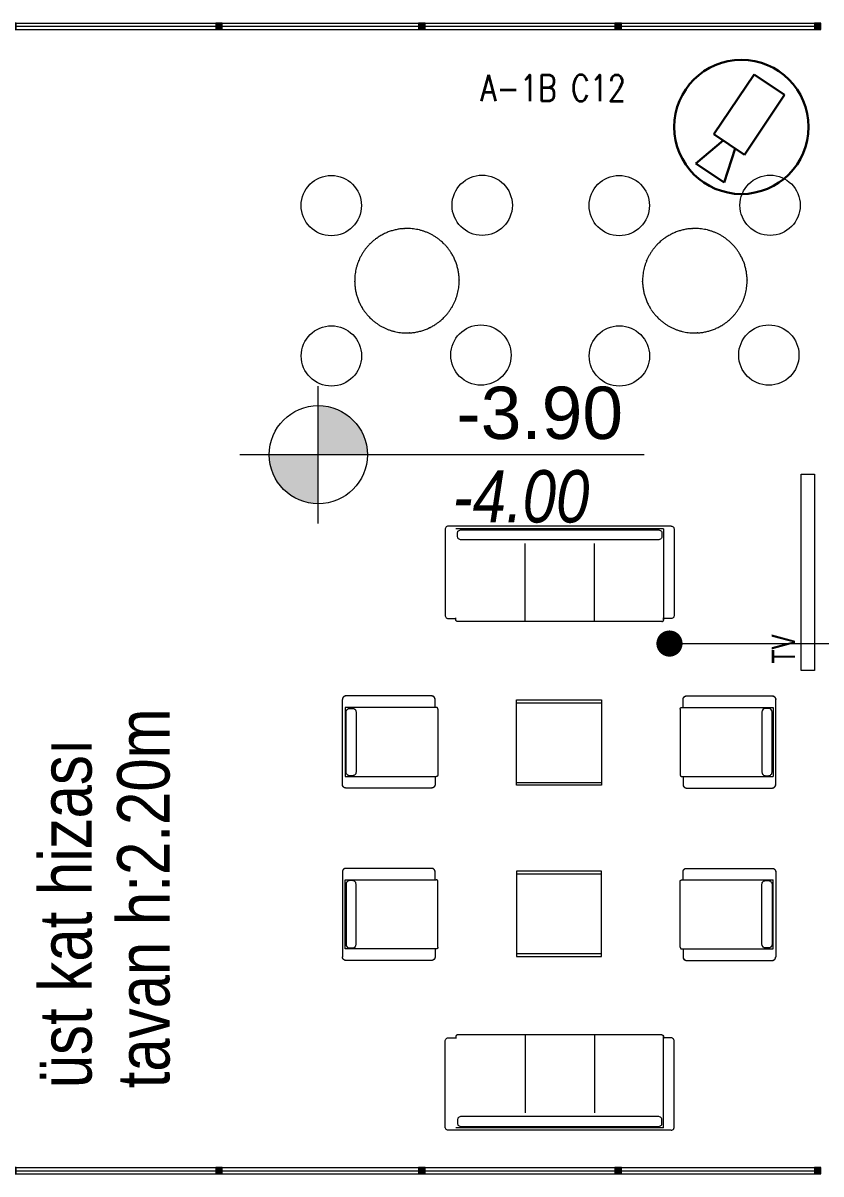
# Model space of a CAD drawing. Header units: metres. Extents: x -13933 to 152404, y -7861 to 21912.
# Drawn here: x 93372 to 93982, y 1600 to 2480 of the extents above; entities that cross this region are included whole.
import ezdxf
from ezdxf.enums import TextEntityAlignment as Align

# ---------------------------------------------------------------- set-up
doc = ezdxf.new("R2010")
doc.units = ezdxf.units.M
doc.header["$LTSCALE"] = 100
doc.header["$MEASUREMENT"] = 0
doc.layers.get('0').update_dxf_attribs({"color": 9, "lineweight": 9})
for name, color, linetype, lineweight in [('05', 9, 'Continuous', 9), ('06D', 9, 'Continuous', 9), ('10', 9, 'Continuous', 9), ('15', 9, 'Continuous', 9), ('21', 9, 'Continuous', 9), ('21_mahal200', 9, 'Continuous', 9), ('E-DAHİLİ DOME KAMERA', 7, 'Continuous', 30), ('E-YAZI', 7, 'Continuous', 30)]:
    doc.layers.add(name, color=color, linetype=linetype, lineweight=lineweight)
doc.styles.add('Arial', font='arial.ttf', dxfattribs={"height": 2.5})
doc.styles.add('E-YAZI', font='txttw.shx')
doc.styles.add('MuuM_TEXT-ITALIC', font='ARIALNI.TTF')
doc.styles.add('MuuM_TEXT-STANDART', font='ARIALN.TTF')
doc.dimstyles.new('MuuM_DIM200', dxfattribs={"dimscale": 20, "dimtxt": 2, "dimasz": 1, "dimexe": 1, "dimexo": 1, "dimgap": 1, "dimtad": 1, "dimdec": 1, "dimrnd": 0.5, "dimdsep": 46, "dimtxsty": 'MuuM_TEXT-STANDART', "dimblk": 'ARCHTICK', "dimcen": 0, "dimdle": 0.15, "dimclrd": 256, "dimclre": 256, "dimclrt": 256, "dimadec": 0, "dimazin": 0, "dimtfac": 5, "dimtdec": 1, "dimtix": 1, "dimtmove": 2, "dimatfit": 3, "dimldrblk": 'DOT', "dimfxl": 3, "dimfxlon": 1, "dimtolj": 1, "dimlwd": -1, "dimlwe": -1, "dimarcsym": 0})

# ---------------------------------------------------------------- blocks, each defined once
blk = doc.blocks.new('100_DAHİLİ DOME KAMERA')
at = {"layer": 'E-DAHİLİ DOME KAMERA', "color": 4}
for p, q in [((-1.936, 0.715), (-1.936, -0.689)), ((0.82, 0.715), (-1.936, 0.715)), ((0.82, -0.689), (0.82, 0.715)), ((0.82, 0.294), (2.131, 0.668)), ((2.131, 0.668), (2.131, -0.643)), ((0.82, -0.268), (2.131, -0.643)), ((-1.936, -0.689), (0.82, -0.689))]:
    blk.add_line(p, q, dxfattribs=at)
at = {"layer": 'E-DAHİLİ DOME KAMERA', "color": 4, "linetype": 'Continuous'}
blk.add_circle((0, 0), 2.566, dxfattribs=at)
blk = doc.blocks.new('_ArchTick')
at = {"color": 0, "linetype": 'ByBlock', "const_width": 0.15}
blk.add_lwpolyline([(-0.5, -0.5), (0.5, 0.5)], dxfattribs=at)
blk = doc.blocks.new('_Dot')
at = {"color": 0, "linetype": 'ByBlock', "lineweight": -2}
blk.add_line((-0.5, 0), (-1, 0), dxfattribs=at)
at = {"color": 0, "linetype": 'ByBlock', "const_width": 0.5}
blk.add_lwpolyline([(-0.25, 0, 1), (0.25, 0, 1)], format="xyb", close=True, dxfattribs=at)
blk = doc.blocks.new('p-audi_tefriş')
at = {"lineweight": 15}
for p, q in [((79.51, 449.51), (-79.3, 449.51)), ((-26.36, 378.53), (-26.36, 438.29)), ((26.57, 378.53), (26.57, 438.29)), ((-79.3, 379.63), (-79.3, 381.29)), ((-32.82, 316.46), (32.02, 316.46)), ((-95.13, 259.99), (-95.13, 253.42)), ((-32.82, 255.55), (32.02, 255.55)), ((94.34, 259.99), (94.34, 253.42)), ((-95.13, 181.06), (-95.13, 187.63)), ((-32.82, 185.5), (32.02, 185.5)), ((94.34, 181.06), (94.34, 187.63)), ((-32.82, 124.59), (32.02, 124.59)), ((-26.36, 62.52), (-26.36, 2.76)), ((26.57, 62.52), (26.57, 2.76)), ((-79.3, 61.42), (-79.3, 59.76)), ((79.51, -8.46), (-79.3, -8.46))]:
    blk.add_line(p, q, dxfattribs=at)
at = {"lineweight": 15, "flags": 128}
for points in [[(85.32, 451.53), (-84.9, 451.53), (-85.53, 451.35), (-86.15, 451.16), (-86.57, 450.8), (-86.98, 450.43), (-87.19, 449.88), (-87.4, 449.51), (-87.4, 382.76), (-87.19, 382.39), (-86.98, 381.84), (-86.57, 381.47), (-86.15, 381.1), (-85.53, 380.92), (-84.9, 380.74), (-79.3, 380.74)], [(-22.63, 449.51), (-22.63, 449.51)], [(85.32, 451.53), (85.74, 451.35), (86.36, 451.16), (86.77, 450.8), (87.19, 450.43), (87.4, 449.88), (87.6, 449.51), (87.6, 382.76), (87.4, 382.39), (87.19, 381.84), (86.77, 381.47), (86.36, 381.1), (85.74, 380.92), (85.32, 380.74), (79.51, 380.74)], [(79.51, 449.51), (79.51, 379.63)], [(75.77, 441.05), (-75.77, 441.05), (-76.19, 441.23), (-76.81, 441.42), (-77.22, 441.78), (-77.64, 442.15), (-77.85, 442.7), (-78.05, 443.26), (-78.05, 446.57), (-77.85, 447.12), (-77.64, 447.49), (-77.22, 447.85), (-76.81, 448.22), (-76.19, 448.4), (-75.77, 448.59), (75.77, 448.59)], [(75.77, 448.59), (76.39, 448.4), (77.02, 448.22), (77.43, 447.85), (77.85, 447.49), (78.05, 447.12), (78.26, 446.57), (78.26, 443.26), (78.05, 442.7), (77.85, 442.15), (77.43, 441.78), (77.02, 441.42), (76.39, 441.23), (75.77, 441.05)], [(-17.44, 378.53), (-17.44, 378.53)], [(-97.71, 321.61), (-163.9, 321.61), (-164.45, 321.42), (-164.82, 321.06), (-165.19, 320.88), (-165.56, 320.33), (-165.74, 319.96), (-165.92, 319.42)], [(-96.79, 251.42), (-97.34, 251.42), (-97.71, 251.24), (-163.35, 251.24), (-163.9, 251.42), (-164.45, 251.42), (-164.82, 251.78), (-165.19, 252.15), (-165.56, 252.51), (-165.74, 252.88), (-165.92, 253.42), (-165.92, 318.87)], [(-95.13, 312.85), (-95.13, 319.42), (-95.31, 319.96), (-95.5, 320.33), (-95.87, 320.88), (-96.23, 321.06), (-96.79, 321.42), (-97.34, 321.61)], [(32.02, 318.53), (32.02, 253.48), (-32.82, 253.48), (-32.82, 318.53), (32.02, 318.53)], [(94.34, 312.85), (94.34, 319.42), (94.52, 319.96), (94.71, 320.33), (95.07, 320.88), (95.44, 321.06), (95.99, 321.42), (96.54, 321.61)], [(95.99, 251.42), (96.54, 251.42), (96.91, 251.24), (162.56, 251.24), (163.11, 251.42), (163.66, 251.42), (164.03, 251.78), (164.4, 252.15), (164.76, 252.51), (164.95, 252.88), (165.13, 253.42), (165.13, 318.87)], [(163.11, 321.61), (163.66, 321.42), (164.03, 321.06), (164.4, 320.88), (164.76, 320.33), (164.95, 319.96), (165.13, 319.42)], [(-94.03, 312.85), (-163.9, 312.85), (-163.9, 259.99), (-94.21, 259.99)], [(-163.17, 263.27), (-163.17, 309.39), (-162.98, 309.94), (-162.98, 310.48), (-162.61, 310.85), (-162.25, 311.4), (-161.88, 311.58), (-161.51, 311.94), (-160.96, 312.12), (-157.65, 312.12), (-157.1, 311.94), (-156.73, 311.58), (-156.18, 311.4), (-155.99, 310.85), (-155.63, 310.48), (-155.63, 309.94), (-155.44, 309.39), (-155.44, 263.27), (-155.63, 262.72), (-155.63, 262.17), (-155.99, 261.81), (-156.18, 261.44), (-156.73, 261.08), (-157.1, 260.9), (-157.65, 260.72), (-158.2, 260.53), (-160.41, 260.53), (-160.96, 260.72), (-161.51, 260.9), (-161.88, 261.08), (-162.25, 261.44), (-162.61, 261.81), (-162.98, 262.17), (-162.98, 262.72), (-163.17, 263.27)], [(-95.13, 312.85), (-95.13, 312.85)], [(93.24, 312.85), (163.11, 312.85), (163.11, 259.99)], [(94.34, 312.85), (94.34, 312.85)], [(162.37, 263.27), (162.37, 309.39), (162.19, 309.94), (162.19, 310.48), (161.82, 310.85), (161.45, 311.4), (161.09, 311.58), (160.72, 311.94), (160.17, 312.12), (156.86, 312.12), (156.3, 311.94), (155.94, 311.58), (155.39, 311.4), (155.2, 310.85), (154.83, 310.48), (154.83, 309.94), (154.65, 309.39), (154.65, 263.27), (154.83, 262.72), (154.83, 262.17), (155.2, 261.81), (155.39, 261.44), (155.94, 261.08), (156.3, 260.9), (156.86, 260.72), (157.41, 260.53), (159.62, 260.53), (160.17, 260.72), (160.72, 260.9), (161.09, 261.08), (161.45, 261.44), (161.82, 261.81), (162.19, 262.17), (162.19, 262.72), (162.37, 263.27)], [(-95.13, 259.99), (-95.13, 259.99)], [(94.34, 259.99), (94.34, 259.99)], [(-95.13, 253.42), (-95.31, 252.88), (-95.5, 252.51), (-95.87, 252.15), (-96.23, 251.78), (-96.79, 251.42)], [(94.34, 253.42), (94.52, 252.88), (94.71, 252.51), (95.07, 252.15), (95.44, 251.78), (95.99, 251.42)], [(-96.79, 189.63), (-97.34, 189.63), (-97.71, 189.81), (-163.35, 189.81), (-163.9, 189.63), (-164.45, 189.63), (-164.82, 189.27), (-165.19, 188.9), (-165.56, 188.54), (-165.74, 188.17), (-165.92, 187.63), (-165.92, 122.18)], [(-95.13, 187.63), (-95.31, 188.17), (-95.5, 188.54), (-95.87, 188.9), (-96.23, 189.27), (-96.79, 189.63)], [(32.02, 122.52), (32.02, 187.57), (-32.82, 187.57), (-32.82, 122.52), (32.02, 122.52)], [(94.34, 187.63), (94.52, 188.17), (94.71, 188.54), (95.07, 188.9), (95.44, 189.27), (95.99, 189.63)], [(95.99, 189.63), (96.54, 189.63), (96.91, 189.81), (162.56, 189.81), (163.11, 189.63), (163.66, 189.63), (164.03, 189.27), (164.4, 188.9), (164.76, 188.54), (164.95, 188.17), (165.13, 187.63), (165.13, 122.18)], [(-94.03, 128.2), (-163.9, 128.2), (-163.9, 181.06), (-94.21, 181.06)], [(-163.17, 177.78), (-163.17, 131.66), (-162.98, 131.11), (-162.98, 130.56), (-162.61, 130.2), (-162.25, 129.65), (-161.88, 129.47), (-161.51, 129.11), (-160.96, 128.93), (-157.65, 128.93), (-157.1, 129.11), (-156.73, 129.47), (-156.18, 129.65), (-155.99, 130.2), (-155.63, 130.56), (-155.63, 131.11), (-155.44, 131.66), (-155.44, 177.78), (-155.63, 178.33), (-155.63, 178.88), (-155.99, 179.24), (-156.18, 179.61), (-156.73, 179.97), (-157.1, 180.15), (-157.65, 180.33), (-158.2, 180.52), (-160.41, 180.52), (-160.96, 180.33), (-161.51, 180.15), (-161.88, 179.97), (-162.25, 179.61), (-162.61, 179.24), (-162.98, 178.88), (-162.98, 178.33), (-163.17, 177.78)], [(-95.13, 181.06), (-95.13, 181.06)], [(93.24, 128.2), (163.11, 128.2), (163.11, 181.06)], [(94.34, 181.06), (94.34, 181.06)], [(162.37, 177.78), (162.37, 131.66), (162.19, 131.11), (162.19, 130.56), (161.82, 130.2), (161.45, 129.65), (161.09, 129.47), (160.72, 129.11), (160.17, 128.93), (156.86, 128.93), (156.3, 129.11), (155.94, 129.47), (155.39, 129.65), (155.2, 130.2), (154.83, 130.56), (154.83, 131.11), (154.65, 131.66), (154.65, 177.78), (154.83, 178.33), (154.83, 178.88), (155.2, 179.24), (155.39, 179.61), (155.94, 179.97), (156.3, 180.15), (156.86, 180.33), (157.41, 180.52), (159.62, 180.52), (160.17, 180.33), (160.72, 180.15), (161.09, 179.97), (161.45, 179.61), (161.82, 179.24), (162.19, 178.88), (162.19, 178.33), (162.37, 177.78)], [(-95.13, 128.2), (-95.13, 121.63), (-95.31, 121.08), (-95.5, 120.72), (-95.87, 120.17), (-96.23, 119.99), (-96.79, 119.63), (-97.34, 119.44)], [(-95.13, 128.2), (-95.13, 128.2)], [(94.34, 128.2), (94.34, 121.63), (94.52, 121.08), (94.71, 120.72), (95.07, 120.17), (95.44, 119.99), (95.99, 119.63), (96.54, 119.44)], [(94.34, 128.2), (94.34, 128.2)], [(-97.71, 119.44), (-163.9, 119.44), (-164.45, 119.63), (-164.82, 119.99), (-165.19, 120.17), (-165.56, 120.72), (-165.74, 121.08), (-165.92, 121.63)], [(163.11, 119.44), (163.66, 119.63), (164.03, 119.99), (164.4, 120.17), (164.76, 120.72), (164.95, 121.08), (165.13, 121.63)], [(-17.44, 62.52), (-17.44, 62.52)], [(85.32, -10.48), (-84.9, -10.48), (-85.53, -10.3), (-86.15, -10.11), (-86.57, -9.75), (-86.98, -9.38), (-87.19, -8.83), (-87.4, -8.46), (-87.4, 58.29), (-87.19, 58.66), (-86.98, 59.21), (-86.57, 59.58), (-86.15, 59.95), (-85.53, 60.13), (-84.9, 60.31), (-79.3, 60.31)], [(79.51, -8.46), (79.51, 61.42)], [(85.32, -10.48), (85.74, -10.3), (86.36, -10.11), (86.77, -9.75), (87.19, -9.38), (87.4, -8.83), (87.6, -8.46), (87.6, 58.29), (87.4, 58.66), (87.19, 59.21), (86.77, 59.58), (86.36, 59.95), (85.74, 60.13), (85.32, 60.31), (79.51, 60.31)], [(75.77, 0), (-75.77, 0), (-76.19, -0.18), (-76.81, -0.37), (-77.22, -0.74), (-77.64, -1.1), (-77.85, -1.66), (-78.05, -2.21), (-78.05, -5.52), (-77.85, -6.07), (-77.64, -6.44), (-77.22, -6.8), (-76.81, -7.17), (-76.19, -7.35), (-75.77, -7.54), (75.77, -7.54)], [(75.77, -7.54), (76.39, -7.35), (77.02, -7.17), (77.43, -6.8), (77.85, -6.44), (78.05, -6.07), (78.26, -5.52), (78.26, -2.21), (78.05, -1.66), (77.85, -1.1), (77.43, -0.74), (77.02, -0.37), (76.39, -0.18), (75.77, 0)], [(-22.63, -8.46), (-22.63, -8.46)]]:
    blk.add_lwpolyline(points, dxfattribs=at)
for points in [[(78.05, 378.53), (-77.85, 378.53, -0.004338), (-77.88, 378.53), (-77.91, 378.53, -0.026263), (-78.01, 378.54), (-78.06, 378.54, -0.035008), (-78.26, 378.58), (-78.27, 378.59, -0.035049), (-78.47, 378.66), (-78.48, 378.66, -0.035394), (-78.66, 378.75), (-78.67, 378.75, -0.036116), (-78.84, 378.87), (-78.84, 378.88, -0.037328), (-78.98, 379.02), (-78.98, 379.02, -0.038963), (-79.11, 379.18), (-79.11, 379.18, -0.040882), (-79.2, 379.35, -0.042833), (-79.27, 379.54), (-79.28, 379.6, -0.055211), (-79.3, 379.74), (-79.3, 379.79, -0.005522), (-79.3, 379.82)], [(78.05, 378.53, 0.004338), (78.08, 378.53), (78.12, 378.53, 0.026263), (78.22, 378.54), (78.27, 378.54, 0.035008), (78.47, 378.58), (78.48, 378.59, 0.035049), (78.68, 378.66), (78.69, 378.66, 0.035394), (78.87, 378.75), (78.87, 378.75, 0.036116), (79.04, 378.87), (79.04, 378.88, 0.037328), (79.19, 379.02), (79.19, 379.02, 0.038963), (79.31, 379.18), (79.31, 379.18, 0.040882), (79.41, 379.35, 0.042833), (79.47, 379.54), (79.49, 379.6, 0.055211), (79.51, 379.74), (79.51, 379.79, 0.005522), (79.51, 379.82), (79.51, 381.29)], [(-163.35, 321.61, 0.005465), (-163.4, 321.61), (-163.5, 321.6, 0.044049), (-163.74, 321.58), (-163.83, 321.56, 0.043095), (-164.23, 321.44), (-164.23, 321.44, 0.041693), (-164.6, 321.26, 0.040308), (-164.94, 321.02), (-164.94, 321.02, 0.039261), (-165.24, 320.73), (-165.28, 320.69, 0.038566), (-165.46, 320.43, 0.019266), (-165.62, 320.16), (-165.62, 320.15, 0.038455), (-165.75, 319.86), (-165.75, 319.86, 0.019411), (-165.85, 319.55), (-165.85, 319.54, 0.038895), (-165.91, 319.21), (-165.91, 319.11, 0.01955), (-165.92, 318.97), (-165.92, 318.93, 0.004872), (-165.92, 318.87)], [(-95.13, 318.87, 0.004215), (-95.13, 318.92), (-95.13, 318.96, 0.016925), (-95.14, 319.08), (-95.15, 319.17, 0.033767), (-95.19, 319.46), (-95.2, 319.51, 0.033538), (-95.31, 319.87), (-95.32, 319.91, 0.033351), (-95.44, 320.17), (-95.44, 320.17, 0.016652), (-95.58, 320.41, 0.033417), (-95.74, 320.63), (-95.79, 320.7, 0.033879), (-95.98, 320.9), (-95.98, 320.9, 0.017153), (-96.18, 321.08), (-96.18, 321.08, 0.035008), (-96.41, 321.23, 0.017885), (-96.64, 321.36), (-96.64, 321.36, 0.036544), (-96.89, 321.47), (-96.89, 321.47, 0.018713), (-97.15, 321.54), (-97.15, 321.54, 0.037873), (-97.42, 321.59), (-97.51, 321.6, 0.019133), (-97.62, 321.6), (-97.66, 321.61, 0.004769), (-97.71, 321.61)], [(-95.13, 318.87, 0.004807), (-95.13, 318.93), (-95.13, 319.03, 0.039068), (-95.16, 319.28), (-95.18, 319.38, 0.038787), (-95.29, 319.81), (-95.3, 319.86, 0.038499), (-95.43, 320.16), (-95.43, 320.16, 0.019218), (-95.59, 320.43), (-95.59, 320.43, 0.038632), (-95.78, 320.69), (-95.78, 320.69, 0.019509), (-96, 320.92), (-96, 320.92, 0.039755), (-96.23, 321.12, 0.020334), (-96.5, 321.29, 0.04168), (-96.77, 321.42), (-96.77, 321.42, 0.021445), (-97.07, 321.52), (-97.07, 321.52, 0.043559), (-97.38, 321.58), (-97.48, 321.6, 0.022077), (-97.61, 321.6), (-97.65, 321.61, 0.0055), (-97.71, 321.61)], [(94.34, 318.87, -0.004215), (94.34, 318.92), (94.34, 318.96, -0.016925), (94.35, 319.08), (94.35, 319.17, -0.033767), (94.4, 319.46), (94.41, 319.51, -0.033538), (94.51, 319.87), (94.53, 319.91, -0.033351), (94.65, 320.17), (94.65, 320.17, -0.016652), (94.78, 320.41, -0.033417), (94.94, 320.63), (95, 320.7, -0.033879), (95.19, 320.9), (95.19, 320.9, -0.017153), (95.39, 321.08), (95.39, 321.08, -0.035008), (95.61, 321.23, -0.017885), (95.85, 321.36), (95.85, 321.36, -0.036544), (96.1, 321.47), (96.1, 321.47, -0.018713), (96.36, 321.54), (96.36, 321.54, -0.037873), (96.63, 321.59), (96.71, 321.6, -0.019133), (96.83, 321.6), (96.87, 321.61, -0.004769), (96.91, 321.61)], [(94.34, 318.87, -0.004807), (94.34, 318.93), (94.34, 319.03, -0.039068), (94.37, 319.28), (94.38, 319.38, -0.038787), (94.49, 319.81), (94.51, 319.86, -0.038499), (94.64, 320.16), (94.64, 320.16, -0.019218), (94.8, 320.43), (94.8, 320.43, -0.038632), (94.99, 320.69), (94.99, 320.69, -0.019509), (95.2, 320.92), (95.2, 320.92, -0.039755), (95.44, 321.12, -0.020319), (95.7, 321.29, -0.04168), (95.98, 321.42), (95.98, 321.42, -0.021445), (96.28, 321.52), (96.28, 321.52, -0.043559), (96.59, 321.58), (96.68, 321.6, -0.022077), (96.82, 321.6), (96.86, 321.61, -0.0055), (96.91, 321.61), (163.11, 321.61)], [(162.56, 321.61, -0.005465), (162.61, 321.61), (162.71, 321.6, -0.044049), (162.95, 321.58), (163.04, 321.56, -0.043095), (163.44, 321.44), (163.44, 321.44, -0.041693), (163.81, 321.26, -0.040308), (164.15, 321.02), (164.15, 321.02, -0.039261), (164.45, 320.73), (164.48, 320.69, -0.038566), (164.67, 320.43, -0.019266), (164.83, 320.16), (164.83, 320.15, -0.038455), (164.96, 319.86), (164.96, 319.86, -0.019411), (165.05, 319.55), (165.05, 319.54, -0.038895), (165.11, 319.21), (165.12, 319.11, -0.01955), (165.13, 318.97), (165.13, 318.93, -0.004872), (165.13, 318.87)], [(-92.92, 311.4), (-92.92, 311.4, 0.012467), (-92.93, 311.47), (-92.93, 311.47, 0.009562), (-92.93, 311.53, 0.009249), (-92.94, 311.59), (-92.94, 311.59, 0.008954), (-92.95, 311.65), (-92.95, 311.65, 0.008686), (-92.96, 311.71), (-92.96, 311.71, 0.008444), (-92.97, 311.77), (-92.97, 311.77, 0.008227), (-92.99, 311.83), (-92.99, 311.83, 0.008034), (-93, 311.89), (-93, 311.89, 0.007864), (-93.02, 311.95), (-93.02, 311.95, 0.007716), (-93.05, 312.02), (-93.05, 312.02, 0.00759), (-93.07, 312.08), (-93.07, 312.08, 0.007483), (-93.1, 312.14), (-93.1, 312.14, 0.007395), (-93.12, 312.2), (-93.12, 312.2, 0.007325), (-93.15, 312.26), (-93.15, 312.26, 0.007273), (-93.19, 312.32), (-93.19, 312.32, 0.007246), (-93.22, 312.38), (-93.23, 312.39, 0.013539), (-93.28, 312.47), (-93.29, 312.49), (-93.3, 312.5, 0.014284), (-93.34, 312.54), (-93.34, 312.54, 0.011292), (-93.39, 312.57, 0.01119), (-93.43, 312.61, 0.011085), (-93.47, 312.64, 0.01099), (-93.52, 312.67), (-93.52, 312.67, 0.010892), (-93.57, 312.69), (-93.57, 312.69, 0.010797), (-93.62, 312.72), (-93.62, 312.72, 0.010708), (-93.67, 312.74), (-93.67, 312.74, 0.010623), (-93.72, 312.76), (-93.72, 312.76, 0.010545), (-93.77, 312.78), (-93.77, 312.78, 0.010472), (-93.82, 312.8), (-93.82, 312.8, 0.010406), (-93.88, 312.81), (-93.88, 312.81, 0.010347), (-93.93, 312.83), (-93.93, 312.83, 0.010294), (-93.99, 312.84), (-93.99, 312.84, 0.010247), (-94.04, 312.84), (-94.04, 312.84, 0.010207), (-94.1, 312.85), (-94.1, 312.85, 0.01017), (-94.16, 312.85, 0.008911), (-94.21, 312.85), (-94.21, 312.85)], [(-92.92, 311.4), (-92.92, 261.44, -0.003617), (-92.92, 261.42), (-92.93, 261.35, -0.044671), (-92.94, 261.19), (-92.96, 261.13, -0.029807), (-93, 260.94), (-93, 260.94, -0.029854), (-93.07, 260.77), (-93.07, 260.77, -0.03017), (-93.16, 260.61), (-93.16, 260.61, -0.030767), (-93.26, 260.46), (-93.26, 260.46, -0.031665), (-93.38, 260.34), (-93.38, 260.33, -0.032851), (-93.51, 260.22), (-93.51, 260.22, -0.034258), (-93.65, 260.13, -0.035749), (-93.81, 260.06), (-93.83, 260.05, -0.037085), (-93.95, 260.02), (-93.96, 260.01, -0.018962), (-94.07, 260), (-94.09, 259.99, -0.028622), (-94.16, 259.99), (-94.19, 259.99, -0.004767), (-94.21, 259.99)], [(92.13, 311.4), (92.13, 311.4, -0.012467), (92.13, 311.47), (92.13, 311.47, -0.009562), (92.14, 311.53, -0.009249), (92.14, 311.59), (92.14, 311.59, -0.008954), (92.15, 311.65), (92.15, 311.65, -0.008686), (92.16, 311.71), (92.16, 311.71, -0.008444), (92.18, 311.77), (92.18, 311.77, -0.008227), (92.19, 311.83), (92.19, 311.83, -0.008034), (92.21, 311.89), (92.21, 311.89, -0.007864), (92.23, 311.95), (92.23, 311.95, -0.007716), (92.25, 312.02), (92.25, 312.02, -0.00759), (92.28, 312.08), (92.28, 312.08, -0.007483), (92.3, 312.14), (92.3, 312.14, -0.007395), (92.33, 312.2), (92.33, 312.2, -0.007325), (92.36, 312.26), (92.36, 312.26, -0.007273), (92.39, 312.32), (92.39, 312.32, -0.007246), (92.43, 312.38), (92.44, 312.39, -0.013539), (92.49, 312.47), (92.5, 312.49), (92.5, 312.5, -0.014284), (92.55, 312.54), (92.55, 312.54, -0.011292), (92.59, 312.57, -0.011193), (92.64, 312.61, -0.011095), (92.68, 312.64, -0.01099), (92.73, 312.67), (92.73, 312.67, -0.010892), (92.78, 312.69), (92.78, 312.69, -0.010797), (92.82, 312.72), (92.82, 312.72, -0.010708), (92.87, 312.74), (92.87, 312.74, -0.010623), (92.92, 312.76), (92.92, 312.76, -0.010545), (92.98, 312.78), (92.98, 312.78, -0.010472), (93.03, 312.8), (93.03, 312.8, -0.010406), (93.08, 312.81), (93.08, 312.81, -0.010347), (93.14, 312.83), (93.14, 312.83, -0.010294), (93.19, 312.84), (93.19, 312.84, -0.010247), (93.25, 312.84), (93.25, 312.84, -0.010207), (93.31, 312.85), (93.31, 312.85, -0.01017), (93.36, 312.85, -0.008911), (93.42, 312.85), (93.42, 312.85)], [(92.13, 311.4), (92.13, 261.44, 0.003617), (92.13, 261.42), (92.13, 261.35, 0.044671), (92.15, 261.19), (92.16, 261.13, 0.029807), (92.21, 260.94), (92.21, 260.94, 0.029854), (92.28, 260.77), (92.28, 260.77, 0.03017), (92.36, 260.61), (92.36, 260.61, 0.030767), (92.47, 260.46), (92.47, 260.46, 0.031665), (92.58, 260.34), (92.58, 260.33, 0.032851), (92.72, 260.22), (92.72, 260.22, 0.034258), (92.86, 260.13, 0.035749), (93.02, 260.06), (93.04, 260.05, 0.037085), (93.16, 260.02), (93.17, 260.01, 0.018962), (93.28, 260), (93.29, 259.99, 0.028622), (93.37, 259.99), (93.4, 259.99, 0.004767), (93.42, 259.99), (163.11, 259.99)], [(-163.35, 251.24, -0.00546), (-163.4, 251.24), (-163.5, 251.24, -0.044019), (-163.74, 251.27), (-163.83, 251.28, -0.043078), (-164.23, 251.4), (-164.23, 251.4, -0.04169), (-164.6, 251.58, -0.040318), (-164.94, 251.82), (-164.94, 251.82, -0.039279), (-165.24, 252.11), (-165.28, 252.15, -0.038585), (-165.46, 252.41, -0.019276), (-165.62, 252.68), (-165.62, 252.69, -0.038519), (-165.75, 252.98), (-165.79, 253.09, -0.038743), (-165.87, 253.41), (-165.88, 253.46, -0.0195), (-165.91, 253.69), (-165.91, 253.73, -0.01955), (-165.92, 253.87), (-165.92, 253.91, -0.004869), (-165.92, 253.97)], [(-95.13, 253.97, -0.004307), (-95.13, 253.92), (-95.13, 253.88, -0.0173), (-95.14, 253.75), (-95.15, 253.67, -0.034522), (-95.19, 253.37), (-95.2, 253.32, -0.034294), (-95.32, 252.95), (-95.33, 252.91, -0.034115), (-95.45, 252.65), (-95.45, 252.65, -0.017042), (-95.6, 252.4, -0.034224), (-95.76, 252.18), (-95.82, 252.11, -0.034742), (-96.02, 251.91), (-96.02, 251.91, -0.017609), (-96.23, 251.73, -0.035956), (-96.46, 251.58, -0.01838), (-96.7, 251.45), (-96.7, 251.45, -0.037606), (-96.96, 251.35), (-97.03, 251.33, -0.038573), (-97.35, 251.26), (-97.43, 251.25, -0.029282), (-97.6, 251.24), (-97.66, 251.24, -0.004868), (-97.71, 251.24)], [(-95.13, 253.97, -0.004802), (-95.13, 253.91), (-95.13, 253.81, -0.039054), (-95.16, 253.56), (-95.18, 253.46, -0.038789), (-95.29, 253.04), (-95.3, 252.98, -0.038513), (-95.43, 252.69), (-95.43, 252.68, -0.019227), (-95.59, 252.41, -0.038622), (-95.78, 252.15), (-95.85, 252.08, -0.039321), (-96.07, 251.86), (-96.07, 251.86, -0.019998), (-96.32, 251.67, -0.040996), (-96.59, 251.51, -0.021065), (-96.87, 251.38), (-96.87, 251.38, -0.043001), (-97.17, 251.29), (-97.22, 251.28, -0.021943), (-97.44, 251.25), (-97.48, 251.25, -0.022039), (-97.61, 251.24), (-97.65, 251.24, -0.005496), (-97.71, 251.24)], [(94.34, 253.97, 0.004307), (94.34, 253.92), (94.34, 253.88, 0.0173), (94.35, 253.75), (94.35, 253.67, 0.034522), (94.4, 253.37), (94.41, 253.32, 0.034294), (94.52, 252.95), (94.54, 252.91, 0.034115), (94.66, 252.65), (94.66, 252.65, 0.017042), (94.8, 252.4, 0.034224), (94.97, 252.18), (95.03, 252.11, 0.034742), (95.22, 251.91), (95.22, 251.91, 0.017609), (95.44, 251.73, 0.035981), (95.67, 251.58, 0.01838), (95.91, 251.45), (95.91, 251.45, 0.037606), (96.17, 251.35), (96.23, 251.33, 0.038573), (96.56, 251.26), (96.64, 251.25, 0.029282), (96.8, 251.24), (96.86, 251.24, 0.004868), (96.91, 251.24)], [(94.34, 253.97, 0.004802), (94.34, 253.91), (94.34, 253.81, 0.039054), (94.37, 253.56), (94.38, 253.46, 0.038789), (94.49, 253.04), (94.51, 252.98, 0.038513), (94.64, 252.69), (94.64, 252.68, 0.019227), (94.8, 252.41, 0.038622), (94.99, 252.15), (95.06, 252.08, 0.039321), (95.28, 251.86), (95.28, 251.86, 0.019998), (95.53, 251.67, 0.040986), (95.79, 251.51, 0.021065), (96.08, 251.38), (96.08, 251.38, 0.043001), (96.38, 251.29), (96.43, 251.28, 0.021943), (96.64, 251.25), (96.68, 251.25, 0.022039), (96.82, 251.24), (96.86, 251.24, 0.005496), (96.91, 251.24)], [(162.56, 251.24, 0.00546), (162.61, 251.24), (162.71, 251.24, 0.044019), (162.95, 251.27), (163.04, 251.28, 0.043078), (163.44, 251.4), (163.44, 251.4, 0.04169), (163.81, 251.58, 0.040318), (164.15, 251.82), (164.15, 251.82, 0.039279), (164.45, 252.11), (164.48, 252.15, 0.038585), (164.67, 252.41, 0.019276), (164.83, 252.68), (164.83, 252.69, 0.038519), (164.96, 252.98), (164.99, 253.09, 0.038743), (165.08, 253.41), (165.09, 253.46, 0.0195), (165.12, 253.69), (165.12, 253.73, 0.01955), (165.13, 253.87), (165.13, 253.91, 0.004869), (165.13, 253.97)], [(-163.35, 189.81, 0.00546), (-163.4, 189.81), (-163.5, 189.81, 0.044019), (-163.74, 189.78), (-163.83, 189.77, 0.043078), (-164.23, 189.65), (-164.23, 189.65, 0.04169), (-164.6, 189.47, 0.040318), (-164.94, 189.23), (-164.94, 189.23, 0.039279), (-165.24, 188.94), (-165.28, 188.9, 0.038585), (-165.46, 188.64, 0.019276), (-165.62, 188.37), (-165.62, 188.36, 0.038519), (-165.75, 188.07), (-165.79, 187.96, 0.038743), (-165.87, 187.64), (-165.88, 187.59, 0.0195), (-165.91, 187.36), (-165.91, 187.32, 0.01955), (-165.92, 187.18), (-165.92, 187.14, 0.004869), (-165.92, 187.08)], [(-95.13, 187.08, 0.004307), (-95.13, 187.13), (-95.13, 187.17, 0.0173), (-95.14, 187.3), (-95.15, 187.38, 0.034522), (-95.19, 187.68), (-95.2, 187.73, 0.034294), (-95.32, 188.1), (-95.33, 188.14, 0.034115), (-95.45, 188.4), (-95.45, 188.4, 0.017042), (-95.6, 188.65, 0.034224), (-95.76, 188.87), (-95.82, 188.94, 0.034742), (-96.02, 189.14), (-96.02, 189.14, 0.017609), (-96.23, 189.32, 0.035956), (-96.46, 189.47, 0.01838), (-96.7, 189.6), (-96.7, 189.6, 0.037606), (-96.96, 189.7), (-97.03, 189.72, 0.038573), (-97.35, 189.79), (-97.43, 189.8, 0.029282), (-97.6, 189.81), (-97.66, 189.81, 0.004868), (-97.71, 189.81)], [(-95.13, 187.08, 0.004802), (-95.13, 187.14), (-95.13, 187.24, 0.039054), (-95.16, 187.49), (-95.18, 187.59, 0.038789), (-95.29, 188.01), (-95.3, 188.07, 0.038513), (-95.43, 188.36), (-95.43, 188.37, 0.019227), (-95.59, 188.64, 0.038622), (-95.78, 188.9), (-95.85, 188.97, 0.039321), (-96.07, 189.19), (-96.07, 189.19, 0.019998), (-96.32, 189.38, 0.040996), (-96.59, 189.54, 0.021065), (-96.87, 189.67), (-96.87, 189.67, 0.043001), (-97.17, 189.76), (-97.22, 189.77, 0.021943), (-97.44, 189.8), (-97.48, 189.8, 0.022039), (-97.61, 189.81), (-97.65, 189.81, 0.005496), (-97.71, 189.81)], [(94.34, 187.08, -0.004307), (94.34, 187.13), (94.34, 187.17, -0.0173), (94.35, 187.3), (94.35, 187.38, -0.034522), (94.4, 187.68), (94.41, 187.73, -0.034294), (94.52, 188.1), (94.54, 188.14, -0.034115), (94.66, 188.4), (94.66, 188.4, -0.017042), (94.8, 188.65, -0.034224), (94.97, 188.87), (95.03, 188.94, -0.034742), (95.22, 189.14), (95.22, 189.14, -0.017609), (95.44, 189.32, -0.035981), (95.67, 189.47, -0.01838), (95.91, 189.6), (95.91, 189.6, -0.037606), (96.17, 189.7), (96.23, 189.72, -0.038573), (96.56, 189.79), (96.64, 189.8, -0.029282), (96.8, 189.81), (96.86, 189.81, -0.004868), (96.91, 189.81)], [(94.34, 187.08, -0.004802), (94.34, 187.14), (94.34, 187.24, -0.039054), (94.37, 187.49), (94.38, 187.59, -0.038789), (94.49, 188.01), (94.51, 188.07, -0.038513), (94.64, 188.36), (94.64, 188.37, -0.019227), (94.8, 188.64, -0.038622), (94.99, 188.9), (95.06, 188.97, -0.039321), (95.28, 189.19), (95.28, 189.19, -0.019998), (95.53, 189.38, -0.040986), (95.79, 189.54, -0.021065), (96.08, 189.67), (96.08, 189.67, -0.043001), (96.38, 189.76), (96.43, 189.77, -0.021943), (96.64, 189.8), (96.68, 189.8, -0.022039), (96.82, 189.81), (96.86, 189.81, -0.005496), (96.91, 189.81)], [(162.56, 189.81, -0.00546), (162.61, 189.81), (162.71, 189.81, -0.044019), (162.95, 189.78), (163.04, 189.77, -0.043078), (163.44, 189.65), (163.44, 189.65, -0.04169), (163.81, 189.47, -0.040318), (164.15, 189.23), (164.15, 189.23, -0.039279), (164.45, 188.94), (164.48, 188.9, -0.038585), (164.67, 188.64, -0.019276), (164.83, 188.37), (164.83, 188.36, -0.038519), (164.96, 188.07), (164.99, 187.96, -0.038743), (165.08, 187.64), (165.09, 187.59, -0.0195), (165.12, 187.36), (165.12, 187.32, -0.01955), (165.13, 187.18), (165.13, 187.14, -0.004869), (165.13, 187.08)], [(-92.92, 129.65), (-92.92, 179.61, 0.003617), (-92.92, 179.63), (-92.93, 179.7, 0.044671), (-92.94, 179.86), (-92.96, 179.92, 0.029807), (-93, 180.11), (-93, 180.11, 0.029854), (-93.07, 180.28), (-93.07, 180.28, 0.03017), (-93.16, 180.44), (-93.16, 180.44, 0.030767), (-93.26, 180.58), (-93.26, 180.59, 0.031665), (-93.38, 180.71), (-93.38, 180.72, 0.032851), (-93.51, 180.83), (-93.51, 180.83, 0.034258), (-93.65, 180.92, 0.035749), (-93.81, 180.99), (-93.83, 181, 0.037085), (-93.95, 181.03), (-93.96, 181.04, 0.018962), (-94.07, 181.05), (-94.09, 181.06, 0.028622), (-94.16, 181.06), (-94.19, 181.06, 0.004767), (-94.21, 181.06)], [(92.13, 129.65), (92.13, 179.61, -0.003617), (92.13, 179.63), (92.13, 179.7, -0.044671), (92.15, 179.86), (92.16, 179.92, -0.029807), (92.21, 180.11), (92.21, 180.11, -0.029854), (92.28, 180.28), (92.28, 180.28, -0.03017), (92.36, 180.44), (92.36, 180.44, -0.030767), (92.47, 180.58), (92.47, 180.59, -0.031665), (92.58, 180.71), (92.58, 180.72, -0.032851), (92.72, 180.83), (92.72, 180.83, -0.034258), (92.86, 180.92, -0.035749), (93.02, 180.99), (93.04, 181, -0.037085), (93.16, 181.03), (93.17, 181.04, -0.018962), (93.28, 181.05), (93.29, 181.06, -0.028622), (93.37, 181.06), (93.4, 181.06, -0.004767), (93.42, 181.06), (163.11, 181.06)], [(-92.92, 129.65), (-92.92, 129.65, -0.012467), (-92.93, 129.58), (-92.93, 129.58, -0.009562), (-92.93, 129.52, -0.009249), (-92.94, 129.46), (-92.94, 129.46, -0.008954), (-92.95, 129.4), (-92.95, 129.4, -0.008686), (-92.96, 129.34), (-92.96, 129.34, -0.008444), (-92.97, 129.28), (-92.97, 129.28, -0.008227), (-92.99, 129.22), (-92.99, 129.22, -0.008034), (-93, 129.16), (-93, 129.16, -0.007864), (-93.02, 129.1), (-93.02, 129.1, -0.007716), (-93.05, 129.03), (-93.05, 129.03, -0.00759), (-93.07, 128.97), (-93.07, 128.97, -0.007483), (-93.1, 128.91), (-93.1, 128.91, -0.007395), (-93.12, 128.85), (-93.12, 128.85, -0.007325), (-93.15, 128.79), (-93.15, 128.79, -0.007273), (-93.19, 128.73), (-93.19, 128.73, -0.007246), (-93.22, 128.67), (-93.23, 128.66, -0.013539), (-93.28, 128.58), (-93.29, 128.56), (-93.3, 128.55, -0.014284), (-93.34, 128.51), (-93.34, 128.51, -0.011292), (-93.39, 128.48, -0.01119), (-93.43, 128.44, -0.011085), (-93.47, 128.41, -0.01099), (-93.52, 128.38), (-93.52, 128.38, -0.010892), (-93.57, 128.35), (-93.57, 128.35, -0.010797), (-93.62, 128.33), (-93.62, 128.33, -0.010708), (-93.67, 128.31), (-93.67, 128.31, -0.010623), (-93.72, 128.29), (-93.72, 128.29, -0.010545), (-93.77, 128.27), (-93.77, 128.27, -0.010472), (-93.82, 128.25), (-93.82, 128.25, -0.010406), (-93.88, 128.24), (-93.88, 128.24, -0.010347), (-93.93, 128.22), (-93.93, 128.22, -0.010294), (-93.99, 128.21), (-93.99, 128.21, -0.010247), (-94.04, 128.21), (-94.04, 128.21, -0.010207), (-94.1, 128.2), (-94.1, 128.2, -0.01017), (-94.16, 128.2, -0.008911), (-94.21, 128.2), (-94.21, 128.2)], [(92.13, 129.65), (92.13, 129.65, 0.012467), (92.13, 129.58), (92.13, 129.58, 0.009562), (92.14, 129.52, 0.009249), (92.14, 129.46), (92.14, 129.46, 0.008954), (92.15, 129.4), (92.15, 129.4, 0.008686), (92.16, 129.34), (92.16, 129.34, 0.008444), (92.18, 129.28), (92.18, 129.28, 0.008227), (92.19, 129.22), (92.19, 129.22, 0.008034), (92.21, 129.16), (92.21, 129.16, 0.007864), (92.23, 129.1), (92.23, 129.1, 0.007716), (92.25, 129.03), (92.25, 129.03, 0.00759), (92.28, 128.97), (92.28, 128.97, 0.007483), (92.3, 128.91), (92.3, 128.91, 0.007395), (92.33, 128.85), (92.33, 128.85, 0.007325), (92.36, 128.79), (92.36, 128.79, 0.007273), (92.39, 128.73), (92.39, 128.73, 0.007246), (92.43, 128.67), (92.44, 128.66, 0.013539), (92.49, 128.58), (92.5, 128.56), (92.5, 128.55, 0.014284), (92.55, 128.51), (92.55, 128.51, 0.011292), (92.59, 128.48, 0.011193), (92.64, 128.44, 0.011095), (92.68, 128.41, 0.01099), (92.73, 128.38), (92.73, 128.38, 0.010892), (92.78, 128.35), (92.78, 128.35, 0.010797), (92.82, 128.33), (92.82, 128.33, 0.010708), (92.87, 128.31), (92.87, 128.31, 0.010623), (92.92, 128.29), (92.92, 128.29, 0.010545), (92.98, 128.27), (92.98, 128.27, 0.010472), (93.03, 128.25), (93.03, 128.25, 0.010406), (93.08, 128.24), (93.08, 128.24, 0.010347), (93.14, 128.22), (93.14, 128.22, 0.010294), (93.19, 128.21), (93.19, 128.21, 0.010247), (93.25, 128.21), (93.25, 128.21, 0.010207), (93.31, 128.2), (93.31, 128.2, 0.01017), (93.36, 128.2, 0.008911), (93.42, 128.2), (93.42, 128.2)], [(-163.35, 119.44, -0.005465), (-163.4, 119.44), (-163.5, 119.45, -0.044049), (-163.74, 119.47), (-163.83, 119.49, -0.043095), (-164.23, 119.61), (-164.23, 119.61, -0.041693), (-164.6, 119.79, -0.040308), (-164.94, 120.03), (-164.94, 120.03, -0.039261), (-165.24, 120.32), (-165.28, 120.36, -0.038566), (-165.46, 120.62, -0.019266), (-165.62, 120.89), (-165.62, 120.89, -0.038455), (-165.75, 121.19), (-165.75, 121.19, -0.019411), (-165.85, 121.5), (-165.85, 121.51, -0.038895), (-165.91, 121.84), (-165.91, 121.93, -0.01955), (-165.92, 122.08), (-165.92, 122.12, -0.004872), (-165.92, 122.18)], [(-95.13, 122.18, -0.004215), (-95.13, 122.13), (-95.13, 122.09, -0.016925), (-95.14, 121.97), (-95.15, 121.88, -0.033767), (-95.19, 121.59), (-95.2, 121.54, -0.033538), (-95.31, 121.18), (-95.32, 121.14, -0.033351), (-95.44, 120.88), (-95.44, 120.88, -0.016652), (-95.58, 120.64, -0.033417), (-95.74, 120.42), (-95.79, 120.35, -0.033879), (-95.98, 120.15), (-95.98, 120.15, -0.017153), (-96.18, 119.97), (-96.18, 119.97, -0.035008), (-96.41, 119.82, -0.017885), (-96.64, 119.69), (-96.64, 119.69, -0.036544), (-96.89, 119.58), (-96.89, 119.58, -0.018713), (-97.15, 119.51), (-97.15, 119.51, -0.037873), (-97.42, 119.46), (-97.51, 119.45, -0.019133), (-97.62, 119.45), (-97.66, 119.44, -0.004769), (-97.71, 119.44)], [(-95.13, 122.18, -0.004807), (-95.13, 122.12), (-95.13, 122.02, -0.039068), (-95.16, 121.77), (-95.18, 121.67, -0.038787), (-95.29, 121.24), (-95.3, 121.19, -0.038499), (-95.43, 120.89), (-95.43, 120.89, -0.019218), (-95.59, 120.62), (-95.59, 120.62, -0.038632), (-95.78, 120.36), (-95.78, 120.36, -0.019509), (-96, 120.13), (-96, 120.13, -0.039755), (-96.23, 119.93, -0.020334), (-96.5, 119.76, -0.04168), (-96.77, 119.63), (-96.77, 119.63, -0.021445), (-97.07, 119.53), (-97.07, 119.53, -0.043559), (-97.38, 119.46), (-97.48, 119.45, -0.022077), (-97.61, 119.45), (-97.65, 119.44, -0.0055), (-97.71, 119.44)], [(94.34, 122.18, 0.004215), (94.34, 122.13), (94.34, 122.09, 0.016925), (94.35, 121.97), (94.35, 121.88, 0.033767), (94.4, 121.59), (94.41, 121.54, 0.033538), (94.51, 121.18), (94.53, 121.14, 0.033351), (94.65, 120.88), (94.65, 120.88, 0.016652), (94.78, 120.64, 0.033417), (94.94, 120.42), (95, 120.35, 0.033879), (95.19, 120.15), (95.19, 120.15, 0.017153), (95.39, 119.97), (95.39, 119.97, 0.035008), (95.61, 119.82, 0.017885), (95.85, 119.69), (95.85, 119.69, 0.036544), (96.1, 119.58), (96.1, 119.58, 0.018713), (96.36, 119.51), (96.36, 119.51, 0.037873), (96.63, 119.46), (96.71, 119.45, 0.019133), (96.83, 119.45), (96.87, 119.44, 0.004769), (96.91, 119.44)], [(94.34, 122.18, 0.004807), (94.34, 122.12), (94.34, 122.02, 0.039068), (94.37, 121.77), (94.38, 121.67, 0.038787), (94.49, 121.24), (94.51, 121.19, 0.038499), (94.64, 120.89), (94.64, 120.89, 0.019218), (94.8, 120.62), (94.8, 120.62, 0.038632), (94.99, 120.36), (94.99, 120.36, 0.019509), (95.2, 120.13), (95.2, 120.13, 0.039755), (95.44, 119.93, 0.020319), (95.7, 119.76, 0.04168), (95.98, 119.63), (95.98, 119.63, 0.021445), (96.28, 119.53), (96.28, 119.53, 0.043559), (96.59, 119.46), (96.68, 119.45, 0.022077), (96.82, 119.45), (96.86, 119.44, 0.0055), (96.91, 119.44), (163.11, 119.44)], [(162.56, 119.44, 0.005465), (162.61, 119.44), (162.71, 119.45, 0.044049), (162.95, 119.47), (163.04, 119.49, 0.043095), (163.44, 119.61), (163.44, 119.61, 0.041693), (163.81, 119.79, 0.040308), (164.15, 120.03), (164.15, 120.03, 0.039261), (164.45, 120.32), (164.48, 120.36, 0.038566), (164.67, 120.62, 0.019266), (164.83, 120.89), (164.83, 120.89, 0.038455), (164.96, 121.19), (164.96, 121.19, 0.019411), (165.05, 121.5), (165.05, 121.51, 0.038895), (165.11, 121.84), (165.12, 121.93, 0.01955), (165.13, 122.08), (165.13, 122.12, 0.004872), (165.13, 122.18)], [(78.05, 62.52), (-77.85, 62.52, 0.004338), (-77.88, 62.52), (-77.91, 62.52, 0.026263), (-78.01, 62.51), (-78.06, 62.51, 0.035008), (-78.26, 62.47), (-78.27, 62.46, 0.035049), (-78.47, 62.39), (-78.48, 62.39, 0.035394), (-78.66, 62.3), (-78.67, 62.29, 0.036116), (-78.84, 62.18), (-78.84, 62.17, 0.037328), (-78.98, 62.03), (-78.98, 62.03, 0.038963), (-79.11, 61.87), (-79.11, 61.87, 0.040882), (-79.2, 61.7, 0.042833), (-79.27, 61.51), (-79.28, 61.45, 0.055211), (-79.3, 61.31), (-79.3, 61.26, 0.005522), (-79.3, 61.23)], [(78.05, 62.52, -0.004338), (78.08, 62.52), (78.12, 62.52, -0.026263), (78.22, 62.51), (78.27, 62.51, -0.035008), (78.47, 62.47), (78.48, 62.46, -0.035049), (78.68, 62.39), (78.69, 62.39, -0.035394), (78.87, 62.3), (78.87, 62.29, -0.036116), (79.04, 62.18), (79.04, 62.17, -0.037328), (79.19, 62.03), (79.19, 62.03, -0.038963), (79.31, 61.87), (79.31, 61.87, -0.040882), (79.41, 61.7, -0.042833), (79.47, 61.51), (79.49, 61.45, -0.055211), (79.51, 61.31), (79.51, 61.26, -0.005522), (79.51, 61.23), (79.51, 59.76)]]:
    blk.add_lwpolyline(points, format="xyb", dxfattribs=at)
blk = doc.blocks.new('p-audi_tef-2')
at = {"lineweight": 15}
for p, q in [((-17.03, 35.82), (-17.02, 35.83)), ((-14.16, 37.06), (-14.15, 37.06)), ((-11.22, 38.05), (-11.22, 38.06)), ((-8.23, 38.82), (-8.23, 38.82)), ((-5.2, 39.35), (-5.2, 39.35)), ((-2.15, 39.65), (-1.76, 39.67)), ((7.4, 39.07), (7.4, 39.07)), ((9.66, 38.59), (9.66, 38.59)), ((11.89, 37.98), (11.89, 37.98)), ((14.09, 37.23), (14.09, 37.23)), ((16.25, 36.36), (16.26, 36.36)), ((18.37, 35.35), (18.37, 35.35)), ((-28.96, 27.1), (-28.67, 27.4)), ((-27.51, 28.56), (-27.51, 28.56)), ((-25.06, 30.73), (-24.75, 30.98)), ((-22.82, 32.43), (-22.48, 32.67)), ((-19.81, 34.36), (-19.8, 34.36)), ((20.43, 34.22), (20.44, 34.21)), ((22.45, 32.95), (22.45, 32.94)), ((24.39, 31.55), (24.4, 31.54)), ((26.28, 30.01), (26.58, 29.74)), ((28.95, 27.47), (29.37, 27.03)), ((-34.67, 19.35), (-34.67, 19.35)), ((-33.44, 21.38), (-33.44, 21.39)), ((-32.08, 23.35), (-32.08, 23.36)), ((-30.59, 25.26), (-30.58, 25.27)), ((30.72, 25.5), (30.86, 25.33)), ((33.7, 21.47), (33.92, 21.13)), ((35.48, 18.41), (35.49, 18.4)), ((-38.28, 10.73), (-38.28, 10.74)), ((-37.58, 12.94), (-37.57, 12.95)), ((-36.74, 15.12), (-36.74, 15.13)), ((-35.77, 17.26), (-35.77, 17.26)), ((36.83, 15.58), (36.83, 15.57)), ((37.93, 12.68), (37.94, 12.67)), ((38.81, 9.72), (38.81, 9.71)), ((-39.6, 3.94), (-39.6, 3.94)), ((-38.85, 8.49), (-38.85, 8.49)), ((39.45, 6.71), (39.45, 6.71)), ((40.03, 0.6), (40.03, 0.22)), ((-39.82, -1.03), (-39.83, -0.65)), ((-39.25, -7.14), (-39.25, -7.14)), ((39.81, -4.37), (39.81, -4.37)), ((-38.61, -10.15), (-38.61, -10.14)), ((-37.73, -13.11), (-37.73, -13.11)), ((-36.62, -16.01), (-36.63, -16)), ((36.94, -15.55), (36.94, -15.56)), ((37.78, -13.37), (37.78, -13.38)), ((38.48, -11.16), (38.48, -11.17)), ((39.06, -8.92), (39.06, -8.92)), ((-35.28, -18.84), (-35.29, -18.83)), ((-33.5, -21.9), (-33.71, -21.56)), ((-30.65, -25.78), (-30.66, -25.77)), ((30.79, -25.69), (30.78, -25.7)), ((32.28, -23.78), (32.28, -23.79)), ((33.65, -21.81), (33.64, -21.82)), ((34.87, -19.78), (34.87, -19.78)), ((35.98, -17.69), (35.97, -17.69)), ((-28.74, -27.9), (-29.03, -27.6)), ((-26.07, -30.44), (-26.38, -30.17)), ((-24.19, -31.98), (-24.2, -31.97)), ((-22.25, -33.38), (-22.25, -33.37)), ((-20.23, -34.65), (-20.24, -34.64)), ((20.01, -34.79), (20, -34.79)), ((23.02, -32.86), (22.68, -33.1)), ((25.26, -31.16), (24.96, -31.41)), ((27.71, -28.99), (27.71, -28.99)), ((29.16, -27.53), (28.88, -27.83)), ((-18.17, -35.78), (-18.17, -35.78)), ((-16.05, -36.79), (-16.05, -36.79)), ((-13.89, -37.66), (-13.89, -37.66)), ((-11.69, -38.41), (-11.69, -38.41)), ((-9.46, -39.02), (-9.46, -39.02)), ((-7.2, -39.5), (-7.2, -39.5)), ((2.35, -40.08), (1.96, -40.1)), ((5.4, -39.78), (5.4, -39.78)), ((8.43, -39.25), (8.43, -39.25)), ((11.42, -38.49), (11.42, -38.49)), ((14.36, -37.49), (14.35, -37.49)), ((17.23, -36.25), (17.22, -36.26))]:
    blk.add_line(p, q, dxfattribs=at)
for centre in [(-57.67, 57.25), (57.62, 57.46), (-57.58, -57.74), (56.63, -57.05)]:
    blk.add_circle(centre, 23.04, dxfattribs=at)
for centre, radius, start, end in [((0.01, 0.1), 39.57, 115.50285, 120.03971), ((0.05, 0.05), 39.64, 111.00671, 115.50285), ((0.11, -0.07), 39.77, 106.54977, 111.00671), ((0.15, -0.21), 39.92, 102.12716, 106.54977), ((0.19, -0.34), 40.05, 97.73159, 102.12716), ((0.2, -0.43), 40.14, 93.35297, 97.73159), ((0, 9.58), 30.14, 88.98183, 93.35297), ((-0.54, -20.55), 60.27, 86.79431, 88.98127), ((1.15, 9.59), 30.09, 82.41211, 86.79336), ((-2.8, -20.04), 59.98, 80.21303, 82.41211), ((2.32, 9.58), 29.92, 75.79602, 80.21303), ((-4.96, -19.17), 59.58, 73.57426, 75.79602), ((3.49, 9.46), 29.73, 69.10398, 73.57426), ((-7.01, -18.05), 59.17, 66.85178, 69.10398), ((4.63, 9.16), 29.58, 62.31852, 66.85178), ((-9, -16.83), 58.93, 60.03323, 62.31852), ((-7.13, 6.13), 30.26, 136.15278, 140.77607), ((0.79, -0.9), 40.85, 133.84584, 136.15278), ((0.52, -0.62), 40.46, 131.53111, 133.84584), ((0.57, -0.68), 40.54, 129.221, 131.53111), ((-5.69, 7.63), 30.14, 124.61499, 129.221), ((0.02, 0.07), 39.61, 120.03971, 124.61499), ((5.66, 8.58), 29.59, 55.43916, 60.03323), ((-11.06, -15.71), 59.08, 53.12474, 55.43916), ((6.49, 7.65), 29.86, 48.48591, 53.12474), ((-0.15, -0.46), 40.33, 46.16017, 48.48591), ((-0.34, -0.65), 40.6, 45, 46.16023), ((-0.41, -0.73), 40.71, 43.84294, 45), ((11.23, 9.61), 25.15, 39.1918, 43.84294), ((-8.92, 4.45), 29.75, 149.96083, 154.49567), ((16.69, -10.35), 59.32, 147.67559, 149.96083), ((-8.21, 5.42), 29.86, 143.0865, 147.67559), ((15.65, -12.49), 59.69, 140.77607, 143.0865), ((-15.12, -12.15), 59.32, 36.87229, 39.1918), ((8.49, 5.56), 29.81, 32.25846, 36.87229), ((0.67, 0.14), 39.31, 27.68116, 32.25846), ((0.63, 0.11), 39.37, 23.14625, 27.68116), ((-9.56, 2.2), 29.97, 163.44968, 167.87154), ((18.94, -6.27), 59.7, 161.22506, 163.44968), ((-9.34, 3.35), 29.82, 156.7501, 161.22506), ((17.84, -8.32), 59.4, 154.49567, 156.7501), ((0.51, 0.05), 39.5, 18.65447, 23.14625), ((0.34, -0.02), 39.68, 14.20288, 18.65447), ((0.16, -0.07), 39.87, 9.78539, 14.20288), ((-9.69, -0.11), 30.14, 176.64635, 181.01736), ((20.35, -1.87), 60.23, 174.45798, 176.64635), ((-9.63, 1.03), 30.12, 170.07286, 174.45598), ((19.83, -4.12), 60.02, 167.87154, 170.07286), ((0, -0.1), 40.03, 5.39381, 9.78539), ((-0.11, -0.11), 40.15, 1.01736, 5.39509), ((9.89, -0.32), 30.14, 356.64637, 1.01736), ((0.32, -0.32), 40.15, 181.01736, 185.39514), ((0.2, -0.33), 40.03, 185.39385, 189.78546), ((0.04, -0.36), 39.87, 189.78546, 194.20298), ((-19.62, 3.69), 60.02, 347.87159, 350.0729), ((9.83, -1.46), 30.12, 350.0729, 354.456), ((-20.14, 1.44), 60.23, 354.45801, 356.64637), ((-0.14, -0.41), 39.68, 194.20298, 198.6546), ((-0.3, -0.48), 39.5, 198.6546, 203.14641), ((-0.43, -0.54), 39.37, 203.14641, 207.68132), ((-17.63, 7.89), 59.4, 334.49571, 336.75014), ((9.54, -3.78), 29.82, 336.75014, 341.22511), ((-18.74, 5.84), 59.69, 341.22511, 343.44973), ((9.76, -2.63), 29.96, 343.44973, 347.87159), ((-0.47, -0.57), 39.31, 207.68132, 212.25861), ((-8.29, -5.99), 29.81, 212.25861, 216.8724), ((15.33, 11.73), 59.33, 216.8724, 219.19172), ((-7.39, -6.82), 30, 219.19172, 223.84254), ((7.34, -6.56), 30.26, 316.15278, 320.77608), ((-15.45, 12.06), 59.69, 320.77608, 323.08651), ((8.41, -5.85), 29.86, 323.08651, 327.67561), ((-16.48, 9.91), 59.32, 327.67561, 329.96086), ((9.12, -4.88), 29.75, 329.96086, 334.49571), ((0.51, 0.19), 40.56, 223.84254, 226.16022), ((0.41, 0.09), 40.42, 226.16022, 228.48621), ((-6.29, -8.09), 29.86, 228.48621, 233.12533), ((11.26, 15.27), 59.07, 233.12533, 235.43989), ((-5.46, -9.01), 29.59, 235.43989, 240.0342), ((9.2, 16.4), 58.93, 240.0342, 242.31958), ((0.19, -0.53), 39.58, 295.50315, 300.03989), ((0.19, -0.5), 39.61, 300.03989, 304.61508), ((5.89, -8.06), 30.15, 304.61508, 309.22103), ((-0.37, 0.25), 40.54, 309.22103, 311.53112), ((-0.32, 0.19), 40.46, 311.53112, 313.84584), ((-0.59, 0.47), 40.85, 313.84584, 316.15278), ((-4.42, -9.59), 29.58, 242.31958, 246.85298), ((7.21, 17.61), 59.17, 246.85298, 249.10522), ((-3.29, -9.89), 29.73, 249.10522, 253.57556), ((5.16, 18.74), 59.58, 253.57556, 255.79733), ((-2.12, -10.01), 29.92, 255.79733, 260.21433), ((3, 19.61), 59.98, 260.21433, 262.41338), ((-0.95, -10.02), 30.09, 262.41338, 266.79456), ((0.74, 20.12), 60.27, 266.79551, 268.98241), ((0.2, -10.01), 30.14, 268.98297, 273.354), ((0, 0), 40.15, 273.354, 277.73248), ((0.01, -0.09), 40.05, 277.73248, 282.1279), ((0.05, -0.22), 39.92, 282.1279, 286.55036), ((0.09, -0.36), 39.77, 286.55036, 291.00715), ((0.15, -0.48), 39.65, 291.00715, 295.50315)]:
    blk.add_arc(centre, radius, start, end, dxfattribs=at)
blk = doc.blocks.new('prf-10x10')
blk.add_lwpolyline([(-5, -5), (5, -5), (5, 5), (-5, 5)], close=True)
at = {"color": 255}
blk.add_solid([(-5, -5), (5, -5), (-5, 5), (5, 5)], dxfattribs=at)
at = {"layer": '10'}
blk.add_point((0, 0), dxfattribs=at)
blk = doc.blocks.new('p-dog-ser-620')
at = {"layer": '06D'}
for points in [[(-620, 5), (-5, 5)], [(-620, 0), (-5, 0)]]:
    blk.add_lwpolyline(points, dxfattribs=at)
at = {"layer": '15'}
blk.add_lwpolyline([(-620, 2.5), (-5, 2.5)], dxfattribs=at)
at = {"layer": '10', "xscale": 0.5, "yscale": 0.5, "rotation": 90}
for p in [(-617.5, 2.5), (-460, 2.5), (-305, 2.5), (-155, 2.5), (-2.5, 2.5)]:
    blk.add_blockref('prf-10x10', p, dxfattribs=at)
blk = doc.blocks.new('0_elevationtarget-p-bk')
h = blk.add_hatch(color=250)
h.paths.add_polyline_path([(1.875, 0, 0.414214), (0, 1.875), (0, 0)])
h.paths.add_polyline_path([(0, 0), (-1.875, 0, 0.414214), (0, -1.875)])
blk.add_line((0, -2.625), (0, 2.625))
blk.add_lwpolyline([(12.453, 0), (-3, 0)])
blk.add_circle((0, 0), 1.875)
at = {"style": 'Arial'}
blk.add_attdef('BITMISKOT', text='', height=2, dxfattribs=at).set_placement((4.5, 0), align=Align.BOTTOM_LEFT)
at = {"style": 'MuuM_TEXT-ITALIC'}
blk.add_attdef('FINISHINGFLOORLEVEL', text='', height=2, dxfattribs=at).set_placement((4.5, -0.592), align=Align.TOP_LEFT)
blk = doc.blocks.new('1.Bod.Ara.Mimari Elk')
at = {"layer": '05', "lineweight": 15}
blk.add_lwpolyline([(9835, -6495), (9835, -6645), (9825, -6645), (9825, -6495), (9835, -6495)], dxfattribs=at)
for name, p in [('p-audi_tef-2', (9523.53, -6346.83)), ('p-audi_tef-2', (9743.53, -6346.83)), ('p-audi_tefriş', (9640.27, -6986.13))]:
    blk.add_blockref(name, p, dxfattribs=at)
at = {"layer": '10'}
for p in [(9840, -6155), (9840, -7030)]:
    blk.add_blockref('p-dog-ser-620', p, dxfattribs=at)
at = {"layer": '21', "xscale": 20, "yscale": 20, "zscale": 20}
blk.add_blockref('0_elevationtarget-p-bk', (9455.89, -6480.04), dxfattribs=at).add_auto_attribs({'BITMISKOT': ' -3.90', 'FINISHINGFLOORLEVEL': ' -4.00'})
at = {"layer": '05', "lineweight": 15, "style": 'Arial', "width": 0.7}
blk.add_text('TV', height=18, rotation=90.05519, dxfattribs=at).set_placement((9820.28, -6639.82))
at = {"layer": '21', "style": 'MuuM_TEXT-STANDART'}
for s, p in [('tavan h:2.20m', (9342.25, -6964.48)), ('üst kat hizası', (9282.71, -6964.48))]:
    blk.add_text(s, height=40, rotation=90, dxfattribs=at).set_placement(p)
at = {"layer": '21_mahal200'}
blk.add_leader([(9724.25, -6624.45), (9968.33, -6624.45)], dimstyle='MuuM_DIM200', override={"dimasz": 1, "dimfxl": 10}, dxfattribs=at)

msp = doc.modelspace()

# ---------------------------------------------------------------- block references
msp.add_blockref('1.Bod.Ara.Mimari Elk', (84142.16, 8630))
at = {"layer": 'E-DAHİLİ DOME KAMERA', "xscale": -20.00000000000001, "yscale": 20, "zscale": 20, "rotation": 56.04904473707057}
msp.add_blockref('100_DAHİLİ DOME KAMERA', (93921.36, 2400.58), dxfattribs=at)

# ---------------------------------------------------------------- texts
at = {"layer": 'E-YAZI', "color": 6, "style": 'E-YAZI', "width": 0.8}
msp.add_text('A-1B C12', height=20, dxfattribs=at).set_placement((93721.88, 2420.34))

doc.saveas('drawing.dxf')
